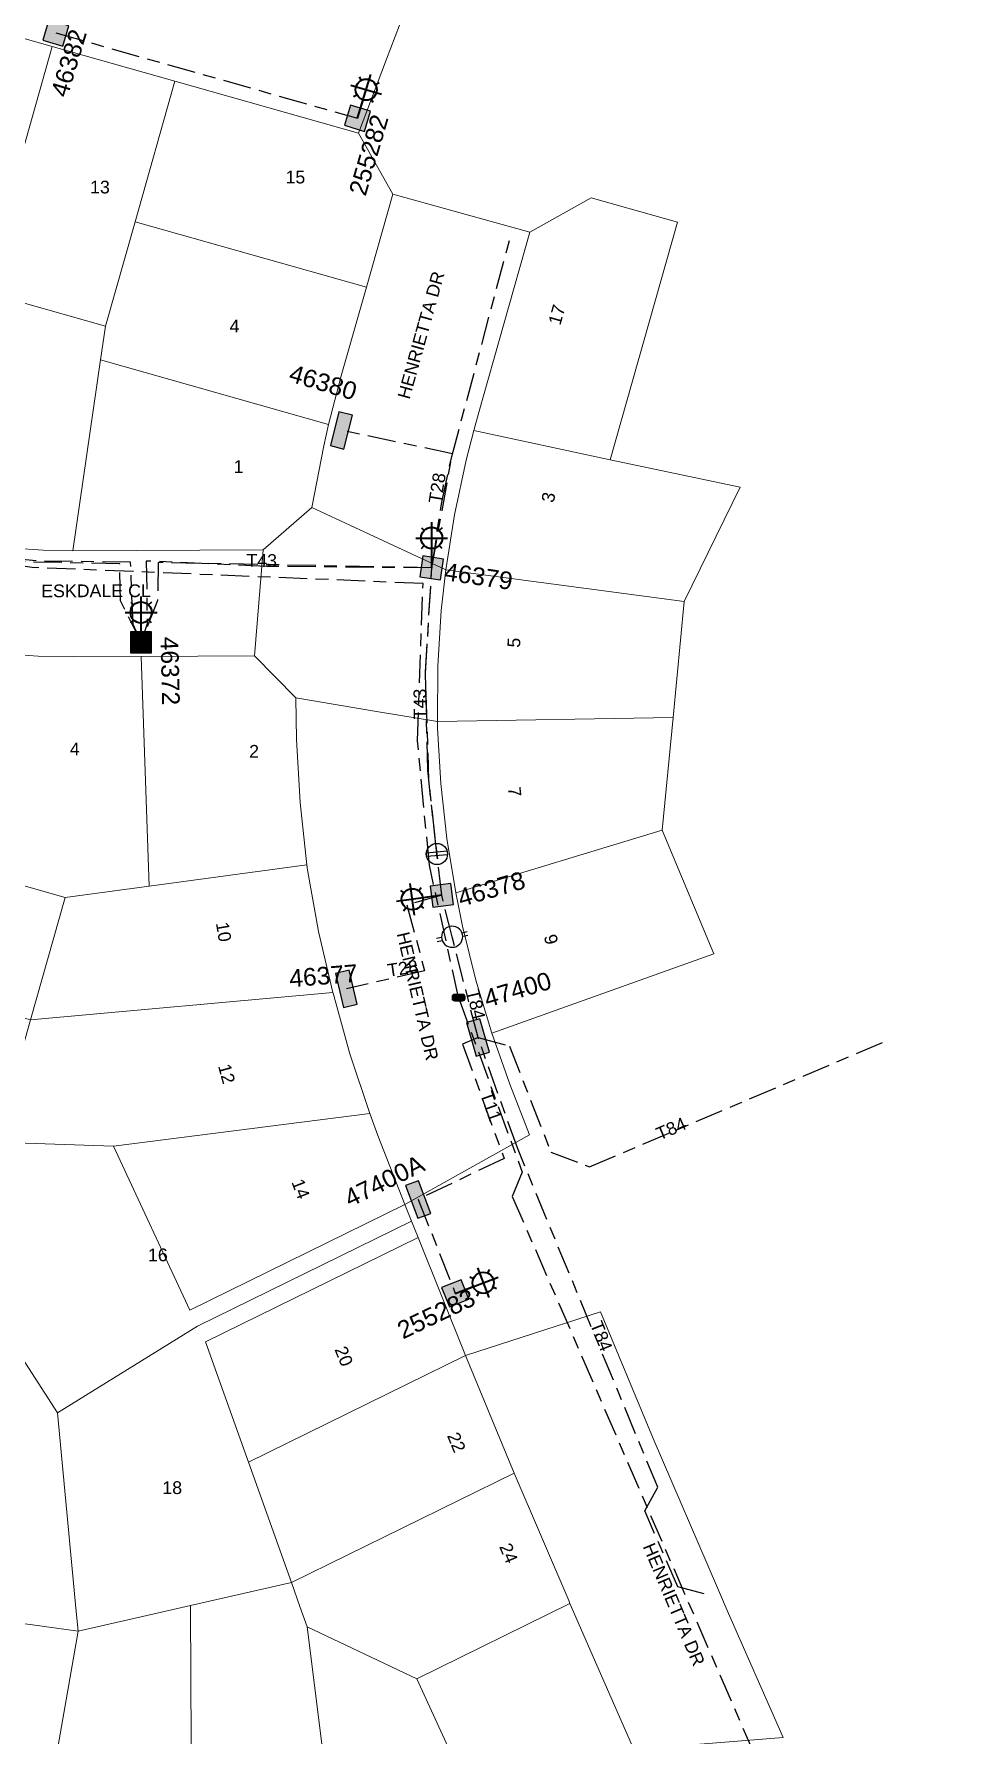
# Model space of a CAD drawing. Header units: metres. Extents: x 289087 to 291245, y 6227587 to 6229773.
# Drawn here: x 290980.5 to 291112.6, y 6228756.8 to 6228997.5 of the extents above; entities that cross this region are included whole.
import ezdxf
from ezdxf.enums import TextEntityAlignment as Align

# ---------------------------------------------------------------- set-up
doc = ezdxf.new("R2010")
doc.units = ezdxf.units.M
doc.linetypes.add('Cable Exist UG', pattern=[8.2, 4, -1.2, 1.8, -1.2])
doc.layers.add('Cadastre Land Parcels_SP_EXT', color=9, linetype='Continuous', lineweight=5)
doc.layers.add('Cadastre Roads_SP_EXT', color=9, linetype='Continuous', lineweight=5)
for name, color, linetype in [('Equip_HV_EXT', 7, 'Continuous'), ('Equip_LV_EXT', 7, 'Continuous'), ('Equip_SP_SL_EXT', 7, 'Continuous'), ('Mains_HV_EXT', 7, 'Continuous'), ('Mains_LV_EXT', 7, 'Continuous'), ('Mains_LV_SL_EXT', 7, 'Continuous'), ('Mains_SL_EXT', 7, 'Continuous'), ('SupportsUG_SP_LV_EXT', 7, 'Continuous'), ('SupportsUG_SP_LV_SL_EXT', 7, 'Continuous')]:
    doc.layers.add(name, color=color, linetype=linetype)
doc.styles.add('COLUMN_LABEL', font='arial.ttf')
doc.styles.add('iecARIAL', font='arial.ttf', dxfattribs={"height": 2})
doc.styles.add('POLE_LABEL', font='arial.ttf')
doc.styles.get("Standard").update_dxf_attribs({"font": 'arial.ttf'})

# ---------------------------------------------------------------- blocks, each defined once
blk = doc.blocks.new('COLUMN_EXT')
blk.add_hatch(color=256).paths.add_polyline_path([(-1.49, 1.48), (-1.49, -1.49), (1.48, -1.49), (1.48, 1.48)])
blk.add_lwpolyline([(-1.49, -1.49), (1.48, -1.49), (1.48, 1.48), (-1.49, 1.48)], close=True)
for tag, height, style, flags, p in [('ASSET_NUM', 2.5, 'COLUMN_LABEL', 8, (2, 2)), ('STRUCTURE_PLANT_NUMBER', 0.2, 'POLE_LABEL', 9, (1.81, 0.03)), ('STREET_CODE', 0.2, 'COLUMN_LABEL', 9, (1.81, -0.2))]:
    blk.add_attdef(tag, text='', height=height, dxfattribs=dict(style=style, flags=flags)).set_placement(p, align=Align.MIDDLE_LEFT)
at = {"flags": 1}
blk.add_attdef('Z', (1.81, -2.35), '', height=0.2, dxfattribs=at)
at = {"flags": 9}
for tag, p in [('COLUMN_TYPE', (1.81, -0.4)), ('OWNED_BY', (1.81, -0.6)), ('STATE', (1.81, -0.8)), ('USAGE', (1.81, -1)), ('STREETNAME', (1.81, -1.6)), ('SUBURB', (1.81, -1.8)), ('LEGEND', (1.81, -1.2)), ('LOCATION', (1.81, -1.4)), ('NOTES', (1.81, -2))]:
    blk.add_attdef(tag, text='', height=0.2, dxfattribs=at).set_placement(p, align=Align.MIDDLE_LEFT)
blk = doc.blocks.new('PILLAR_EXT')
blk.add_hatch(color=256).paths.add_polyline_path([(-2.475, 0.99), (-2.475, -0.99), (2.475, -0.99), (2.475, 0.99)])
blk.add_lwpolyline([(-2.475, -0.99), (2.475, -0.99), (2.475, 0.99), (-2.475, 0.99)], close=True)
at = {"style": 'iecARIAL', "flags": 8}
blk.add_attdef('ASSET_NUM', (1.5, 3.5), '', height=2.5, dxfattribs=at)
for tag, p, flags in [('OWNED_BY', (0, -0.2), 9), ('STATE', (0, -0.4), 9), ('SUPPORT_TYPE', (0, -0.6), 9), ('STREETNAME', (0, -1.8), 9), ('SUBURB', (0, -2), 1), ('USAGE', (0, -0.8), 9), ('LEGEND', (0, -1), 9), ('LOCATION', (0, -1.2), 9), ('NOTES', (0, -1.4), 9), ('PARENT', (0, -1.6), 9)]:
    blk.add_attdef(tag, p, '', height=0.2, dxfattribs=dict(flags=flags))
blk = doc.blocks.new('SL_LANTERN_EXT')
at = {"lineweight": 40}
for p, q in [((-1.46, 5.68), (-1.06, 5.28)), ((0, 1.97), (0, 6.47)), ((1.46, 5.68), (1.06, 5.28)), ((-2.25, 4.22), (2.25, 4.22)), ((-1.46, 2.76), (-1.06, 3.16)), ((0, 0), (0, 2.72)), ((1.46, 2.76), (1.06, 3.16))]:
    blk.add_line(p, q, dxfattribs=at)
blk.add_circle((0, 4.22), 1.5, dxfattribs=at)
at = {"style": 'iecARIAL', "flags": 9}
blk.add_attdef('ASSET_NUM', (1.5, 1.5), '', height=2.5, dxfattribs=at)
for tag, p, height, flags in [('OPERATING_VOLTAGE', (0.98, -1.65), 0.2, 9), ('ORIENTATION', (0.98, -1.85), 0.2, 9), ('OWNED_BY', (0.98, -2.05), 0.2, 9), ('STATE', (0.98, -2.25), 0.2, 9), ('CONSTRUCTED_VOLTAGE', (0.98, -0.65), 0.2, 9), ('CONTROL_TYPE', (0.98, -0.85), 0.2, 9), ('LANTERN_PURPOSE', (0.98, -1.05), 0.2, 9), ('LANTERN_TYPE', (0.98, -1.25), 0.2, 9), ('NO_PHASES', (0.98, -1.45), 0.2, 9), ('USAGE', (0.98, -2.45), 0.2, 9), ('LNUMBER', (2.18, -3.25), 2.5, 8), ('CEXIST', (0.98, -2.65), 0.2, 9), ('CNEW', (0.98, -2.85), 0.2, 9), ('CNUMBER', (0.98, -3.05), 0.2, 9), ('CREMOVE', (0.98, -3.25), 0.2, 9), ('CREPLACE', (0.98, -3.45), 0.2, 9), ('LKINGHEIGHT', (0.98, -3.65), 0.2, 9), ('LBRACKET', (0.98, -3.85), 0.2, 9), ('LBRACKETVOCAB', (0.98, -4.05), 0.2, 9), ('LCATEGORY', (0.98, -4.25), 0.2, 9), ('LCHARGE1', (0.98, -4.45), 0.2, 9), ('LCHARGE1PERCENT', (0.98, -4.65), 0.2, 9), ('LCHARGE2', (0.98, -4.85), 0.2, 9), ('LCHARGE2PERCENT', (0.98, -5.05), 0.2, 9), ('LCHARGE3', (0.98, -5.25), 0.2, 9), ('LCHARGE3PERCENT', (0.98, -5.45), 0.2, 9), ('LEXIST', (0.98, -5.65), 0.2, 9), ('LLAMP', (0.98, -5.85), 0.2, 9), ('LLAMPVOCAB', (0.98, -6.05), 0.2, 9), ('LMAST', (0.98, -6.25), 0.2, 9), ('LMASTVOCAB', (0.98, -6.45), 0.2, 9), ('LNEW', (0.98, -6.65), 0.2, 9), ('LANTNUMBER', (0.98, -6.85), 0.2, 9), ('LOUTREACH', (0.98, -7.25), 0.2, 9), ('STREETNAME', (0.98, -9.25), 0.2, 9), ('SUBURB', (0.98, -9.45), 0.2, 1), ('LOUTREACHVOCAB', (0.98, -7.45), 0.2, 9), ('LRATECODE', (0.98, -7.65), 0.2, 9), ('LREMOVE', (0.98, -7.85), 0.2, 9), ('LREPLACE', (0.98, -8.05), 0.2, 9), ('LTYPE', (0.98, -8.25), 0.2, 9), ('LTYPEVOCAB', (0.98, -8.45), 0.2, 9), ('LEGEND', (0.98, -8.65), 0.2, 9), ('LOCATION', (0.98, -8.85), 0.2, 9), ('NOTES', (0.98, -9.05), 0.2, 9)]:
    blk.add_attdef(tag, p, '', height=height, dxfattribs=dict(flags=flags))
blk = doc.blocks.new('HV_STJ_EXT')
h = blk.add_hatch(color=256)
edge = h.paths.add_edge_path()
edge.add_ellipse((-0.59, 0.13), major_axis=(0.226, 0.226), ratio=1, start_angle=45, end_angle=135)
edge.add_line((-0.91, 0.13), (-0.91, -0.13))
edge.add_ellipse((-0.59, -0.13), major_axis=(0.226, 0.226), ratio=1, start_angle=135, end_angle=225)
edge.add_line((-0.59, -0.45), (0.59, -0.45))
edge.add_ellipse((0.59, -0.13), major_axis=(-0.226, 0.226), ratio=1, start_angle=135, end_angle=225)
edge.add_line((0.91, -0.13), (0.91, 0.13))
edge.add_ellipse((0.59, 0.13), major_axis=(-0.226, 0.226), ratio=1, start_angle=225, end_angle=315)
edge.add_line((0.59, 0.45), (-0.59, 0.45))
blk.add_lwpolyline([(-0.91, 0.13), (-0.91, -0.13, 0.414214), (-0.59, -0.45), (0.59, -0.45, 0.414214), (0.91, -0.13), (0.91, 0.13, 0.414214), (0.59, 0.45), (-0.59, 0.45, 0.414214)], format="xyb", close=True)
for tag, flags, p in [('ORIENTATION', 9, (1.5, 0)), ('Z', 1, (1.5, -0.8)), ('USAGE', 9, (1.5, -0.2)), ('LEGEND', 9, (1.5, -0.4)), ('NOTES', 9, (1.5, -0.6))]:
    blk.add_attdef(tag, text='', height=0.2, dxfattribs=dict(flags=flags)).set_placement(p, align=Align.MIDDLE_LEFT)
blk = doc.blocks.new('LV_UG_LINKS_CLOSED_EXT')
blk.add_wipeout([(-1.06, 1.06), (-1.18, 0.92), (-1.29, 0.76), (-1.37, 0.59), (-1.43, 0.42), (-1.48, 0.23), (-1.49, 0.05), (-1.49, -0.14), (-1.46, -0.33), (-1.41, -0.51), (-1.33, -0.68), (-1.24, -0.84), (-1.12, -0.99), (-0.99, -1.12), (-0.84, -1.24), (-0.68, -1.33), (-0.51, -1.41), (-0.33, -1.46), (-0.14, -1.49), (0.05, -1.49), (0.23, -1.48), (0.42, -1.43), (0.59, -1.37), (0.76, -1.29), (0.92, -1.18), (1.06, -1.06), (1.18, -0.92), (1.29, -0.76), (1.37, -0.59), (1.43, -0.42), (1.48, -0.23), (1.49, -0.05), (1.49, 0.14), (1.46, 0.33), (1.41, 0.51), (1.33, 0.68), (1.24, 0.84), (1.12, 0.99), (0.99, 1.12), (0.84, 1.24), (0.68, 1.33), (0.51, 1.41), (0.33, 1.46), (0.14, 1.49), (-0.05, 1.49), (-0.23, 1.48), (-0.42, 1.43), (-0.59, 1.37), (-0.76, 1.29), (-0.92, 1.18)])
for p, q in [((-0.25, -1.48), (-0.25, 1.48)), ((0.25, -1.48), (0.25, 1.48))]:
    blk.add_line(p, q)
blk.add_circle((0, 0), 1.5)
at = {"flags": 9}
for tag, p in [('ACTUAL_STATUS', (0, 0)), ('CONSTRUCTED_VOLTAGE', (0, -0.2)), ('OPERATING_VOLTAGE', (0, -0.6)), ('ORIENTATION', (0, -0.8)), ('STATE', (0, -1)), ('SWITCH_TYPE', (0, -1.2)), ('NO_PHASES', (0, -0.4)), ('USAGE', (0, -1.4)), ('NOTES', (0, -1.6))]:
    blk.add_attdef(tag, text='', height=0.2, dxfattribs=at).set_placement(p, align=Align.MIDDLE_LEFT)
at = {"flags": 1}
blk.add_attdef('Z', (0, 0), '', height=0.2, dxfattribs=at)
blk = doc.blocks.new('LV_UG_LINKS_OPEN_EXT')
for p, q in [((-0.25, 1.47), (-0.25, 2.22)), ((0.25, 1.47), (0.25, 2.22)), ((-0.25, -1.47), (-0.25, -2.22)), ((0.25, -1.47), (0.25, -2.22))]:
    blk.add_line(p, q)
at = {"flags": 9}
for tag, p in [('ACTUAL_STATUS', (0, 0)), ('CONSTRUCTED_VOLTAGE', (0, -0.2)), ('OPERATING_VOLTAGE', (0, -0.6)), ('ORIENTATION', (0, -0.8)), ('STATE', (0, -1)), ('SWITCH_TYPE', (0, -1.2)), ('NO_PHASES', (0, -0.4)), ('USAGE', (0, -1.4)), ('NOTES', (0, -1.6))]:
    blk.add_attdef(tag, text='', height=0.2, dxfattribs=at).set_placement(p, align=Align.MIDDLE_LEFT)
at = {"flags": 1}
blk.add_attdef('Z', (0, 0), '', height=0.2, dxfattribs=at)
blk.add_wipeout([(-0.25, 1.47), (-0.43, 1.43), (-0.61, 1.36), (-0.77, 1.28), (-0.93, 1.17), (-1.07, 1.05), (-1.19, 0.9), (-1.29, 0.75), (-1.38, 0.58), (-1.44, 0.4), (-1.48, 0.22), (-1.49, 0.03), (-1.49, -0.16), (-1.45, -0.34), (-1.4, -0.52), (-1.32, -0.69), (-1.23, -0.85), (-1.11, -1), (-0.98, -1.13), (-0.83, -1.24), (-0.66, -1.34), (-0.49, -1.41), (-0.31, -1.46), (-0.13, -1.49), (0.06, -1.49), (0.25, -1.47), (0.43, -1.43), (0.61, -1.36), (0.77, -1.28), (0.93, -1.17), (1.07, -1.05), (1.19, -0.9), (1.29, -0.75), (1.38, -0.58), (1.44, -0.4), (1.48, -0.22), (1.49, -0.03), (1.49, 0.16), (1.45, 0.34), (1.4, 0.52), (1.32, 0.69), (1.23, 0.85), (1.11, 1), (0.98, 1.13), (0.83, 1.24), (0.66, 1.34), (0.49, 1.41), (0.31, 1.46), (0.13, 1.49), (-0.06, 1.49)])
blk.add_lwpolyline([(0, -1.49, 1), (0, 1.49, 1)], format="xyb", close=True)

msp = doc.modelspace()

# ---------------------------------------------------------------- linework, layer by layer
at = {"layer": 'Cadastre Land Parcels_SP_EXT', "linetype": 'Continuous'}
for points in [[(290983.1, 6228995.71), (290965.78, 6229000.61), (290955.98, 6228965.96), (290973.3, 6228961.06), (290983.1, 6228995.71)], [(291000.42, 6228990.81), (290983.1, 6228995.71), (290973.3, 6228961.06), (290990.63, 6228956.16), (290994.81, 6228970.93), (291000.42, 6228990.81)], [(291026.41, 6228983.46), (291000.42, 6228990.81), (290994.81, 6228970.93), (291027.53, 6228961.68), (291031.24, 6228974.81), (291026.41, 6228983.46)], [(291071.52, 6228970.85), (291059.3, 6228974.31), (291050.66, 6228969.47), (291043.39, 6228943.78), (291042.73, 6228941.37), (291062.02, 6228937.24), (291071.52, 6228970.85)], [(291022.18, 6228942.24), (291023.97, 6228949.12), (291027.53, 6228961.68), (290994.81, 6228970.93), (290990.63, 6228956.16), (290989.93, 6228951.37), (291022.18, 6228942.24)], [(290989.93, 6228951.37), (290990.63, 6228956.16), (290973.3, 6228961.06), (290963.77, 6228927.38), (290965.27, 6228926.97), (290969.35, 6228926.01), (290973.47, 6228925.27), (290977.63, 6228924.75), (290981.81, 6228924.44), (290986, 6228924.36), (290989.93, 6228951.37)], [(290986, 6228924.36), (291012.94, 6228924.51), (291019.81, 6228930.48), (291021.49, 6228939.22), (291022.18, 6228942.24), (290989.93, 6228951.37), (290986, 6228924.36)], [(291062.02, 6228937.24), (291042.73, 6228941.37), (291041.65, 6228937.18), (291039.99, 6228929.45), (291038.74, 6228921.64), (291072.47, 6228917.17), (291080.37, 6228933.36), (291062.02, 6228937.24)], [(291072.47, 6228917.17), (291038.74, 6228921.64), (291038.12, 6228915.89), (291037.65, 6228908.04), (291037.58, 6228900.19), (291070.9, 6228900.74), (291072.47, 6228917.17)], [(290995.67, 6228909.41), (290986.07, 6228909.36), (290981.1, 6228909.46), (290978.36, 6228909.63), (290976.13, 6228877.8), (290984.92, 6228875.31), (290996.81, 6228876.87), (290995.67, 6228909.41)], [(291011.68, 6228909.5), (290995.67, 6228909.41), (290996.81, 6228876.87), (291019.1, 6228879.9), (291018.14, 6228888.75), (291017.63, 6228897.64), (291017.55, 6228903.53), (291011.68, 6228909.5)], [(291040.19, 6228875.93), (291069.37, 6228884.82), (291070.9, 6228900.74), (291037.58, 6228900.19), (291037.6, 6228899.25), (291038.06, 6228891.44), (291038.92, 6228883.66), (291040.19, 6228875.93)], [(290980.02, 6228858), (290984.92, 6228875.31), (290976.13, 6228877.8), (290951.84, 6228884.67), (290946.94, 6228867.34), (290980.02, 6228858)], [(291045.24, 6228856.08), (291076.66, 6228867.31), (291069.37, 6228884.82), (291040.19, 6228875.93), (291041.12, 6228871.24), (291042.99, 6228863.6), (291045.24, 6228856.08)], [(291019.1, 6228879.9), (290996.81, 6228876.87), (290984.92, 6228875.31), (290980.02, 6228858), (291022.78, 6228861.83), (291020.77, 6228870.48), (291019.21, 6228879.21), (291019.1, 6228879.9)], [(291022.78, 6228861.83), (290980.02, 6228858), (290975.12, 6228840.67), (290991.74, 6228840.09), (291028.01, 6228844.7), (291025.19, 6228853.15), (291022.81, 6228861.73), (291022.78, 6228861.83)], [(291032.98, 6228831.83), (291029.16, 6228841.63), (291028.01, 6228844.7), (290991.74, 6228840.09), (291002.56, 6228816.88), (291032.98, 6228831.83)], [(290991.74, 6228840.09), (290975.12, 6228840.67), (290970.22, 6228823.34), (290975.66, 6228814.95), (290983.83, 6228802.36), (291003.66, 6228814.64), (291033.91, 6228829.5), (291032.98, 6228831.83), (291002.56, 6228816.88), (290991.74, 6228840.09)], [(291034.83, 6228827.16), (291033.91, 6228829.5), (291003.66, 6228814.64), (290983.83, 6228802.36), (290986.48, 6228774.24), (290986.74, 6228771.48), (291000.21, 6228774.54), (291002.67, 6228775.1), (291016.91, 6228778.33), (291010.83, 6228795.36), (291004.76, 6228812.39), (291034.83, 6228827.16)], [(291041.55, 6228810.46), (291034.83, 6228827.16), (291004.76, 6228812.39), (291010.83, 6228795.36), (291041.55, 6228810.46)], [(290969.36, 6228773.86), (290986.74, 6228771.48), (290986.48, 6228774.24), (290983.83, 6228802.36), (290975.66, 6228814.95), (290966.62, 6228799.39), (290943.6, 6228811.49), (290943.44, 6228810.86), (290943.26, 6228810.23), (290943.04, 6228809.61), (290942.78, 6228809.01), (290942.5, 6228808.42), (290942.38, 6228808.18), (290965.4, 6228796.08), (290959.09, 6228778.45), (290958.01, 6228775.41), (290968.89, 6228773.92), (290969.36, 6228773.86)], [(291048.43, 6228793.82), (291041.55, 6228810.46), (291010.83, 6228795.36), (291016.91, 6228778.33), (291048.43, 6228793.82)], [(291018.12, 6228774.94), (291019.14, 6228772.09), (291034.66, 6228764.73), (291056.31, 6228775.36), (291056.13, 6228775.78), (291048.43, 6228793.82), (291016.91, 6228778.33), (291018.12, 6228774.94)], [(290968.87, 6228773.85), (290962.83, 6228738.92), (290980.56, 6228735.84), (290986.74, 6228771.48), (290969.36, 6228773.86), (290968.89, 6228773.92), (290968.87, 6228773.85)], [(291002.85, 6228736.69), (291002.67, 6228774.6), (291002.67, 6228775.1), (291000.21, 6228774.54), (290986.74, 6228771.48), (290980.56, 6228735.84), (290994.56, 6228733.42), (290995.59, 6228733.24), (290996.63, 6228733.08), (290997.66, 6228732.93), (290998.7, 6228732.8), (290999.74, 6228732.67), (291000.78, 6228732.56), (291001.83, 6228732.46), (291002.88, 6228732.37), (291002.85, 6228736.69)], [(291065.35, 6228754.71), (291060.09, 6228766.67), (291056.31, 6228775.36), (291034.66, 6228764.73), (291046.12, 6228739.7), (291062.28, 6228746.8), (291065.35, 6228754.71)], [(291025.43, 6228733.43), (291026.85, 6228733.7), (291028.26, 6228733.97), (291029.67, 6228734.29), (291031.08, 6228734.61), (291032.49, 6228734.97), (291033.89, 6228735.33), (291035.27, 6228735.74), (291036.67, 6228736.15), (291038.04, 6228736.6), (291039.41, 6228737.05), (291040.77, 6228737.55), (291042.13, 6228738.04), (291043.47, 6228738.58), (291044.81, 6228739.12), (291046.12, 6228739.7), (291034.66, 6228764.73), (291019.14, 6228772.09), (291023.47, 6228737.42), (291024, 6228733.21), (291025.43, 6228733.43)]]:
    msp.add_lwpolyline(points, close=True, dxfattribs=at)
msp.add_lwpolyline([(291023.47, 6228737.42), (291019.14, 6228772.09), (291018.12, 6228774.94), (291016.91, 6228778.33), (291002.67, 6228775.1), (291002.67, 6228774.6), (291002.85, 6228736.69)], dxfattribs=at)
at = {"layer": 'Cadastre Roads_SP_EXT', "linetype": 'Continuous'}
for points in [[(290972.19, 6229021.12), (290953.9, 6229026.31), (290951.43, 6229016.87), (290948.46, 6229005.51), (290965.78, 6229000.61), (290983.1, 6228995.71), (291000.42, 6228990.81), (291026.41, 6228983.46), (291030.38, 6228993.94), (291034.03, 6229003.59), (291009.07, 6229010.65), (290990.47, 6229015.93), (290972.19, 6229021.12)], [(291050.66, 6228969.47), (291039.4, 6228972.57), (291031.24, 6228974.81), (291027.53, 6228961.68), (291023.97, 6228949.12), (291022.18, 6228942.24), (291021.49, 6228939.22), (291019.81, 6228930.48), (291027.91, 6228926.7), (291038.74, 6228921.64), (291039.99, 6228929.45), (291041.65, 6228937.18), (291042.73, 6228941.37), (291043.39, 6228943.78), (291050.66, 6228969.47)], [(290986, 6228924.36), (290981.81, 6228924.44), (290977.63, 6228924.75), (290973.47, 6228925.27), (290969.35, 6228926.01), (290965.27, 6228926.97), (290963.77, 6228927.38), (290964.64, 6228919.45), (290965.5, 6228911.5), (290968.5, 6228910.9), (290973.41, 6228910.14), (290978.36, 6228909.63), (290981.1, 6228909.46), (290986.07, 6228909.36), (290995.67, 6228909.41), (291011.68, 6228909.5), (291012.31, 6228916.98), (291012.94, 6228924.51), (290986, 6228924.36)], [(291037.58, 6228900.19), (291029.24, 6228901.58), (291017.55, 6228903.53), (291017.63, 6228897.64), (291018.14, 6228888.75), (291019.1, 6228879.9), (291019.21, 6228879.21), (291020.77, 6228870.48), (291022.78, 6228861.83), (291022.81, 6228861.73), (291025.19, 6228853.15), (291028.01, 6228844.7), (291029.16, 6228841.63), (291032.98, 6228831.83), (291040.55, 6228836.08), (291050.6, 6228841.72), (291047.83, 6228848.85), (291045.24, 6228856.08), (291042.99, 6228863.6), (291041.12, 6228871.24), (291040.19, 6228875.93), (291038.92, 6228883.66), (291038.06, 6228891.44), (291037.6, 6228899.25), (291037.58, 6228900.19)], [(291068.08, 6228798.73), (291060.64, 6228816.64), (291049.56, 6228813.05), (291041.55, 6228810.46), (291048.43, 6228793.82), (291056.13, 6228775.78), (291056.31, 6228775.36), (291060.09, 6228766.67), (291065.35, 6228754.71), (291074.1, 6228755.41), (291086.47, 6228756.4), (291078.42, 6228774.72), (291077.75, 6228776.26), (291077.16, 6228777.59), (291068.08, 6228798.73)]]:
    msp.add_lwpolyline(points, close=True, dxfattribs=at)
at = {"layer": 'Mains_HV_EXT', "linetype": 'Cable Exist UG'}
msp.add_lwpolyline([(291040.56, 6228861.13), (291049.56, 6228836.4), (291048.16, 6228832.99), (291104.82, 6228702.24), (291110.86, 6228704.96), (291112.6, 6228705.56)], dxfattribs=at)
at = {"layer": 'Mains_LV_EXT', "linetype": 'Cable Exist UG'}
for points in [[(291036.78, 6228921.95), (291038.18, 6228931.25), (291039.68, 6228938.08), (291023.99, 6228941.4)], [(290995.66, 6228911.41), (290994.53, 6228913.93), (290994.18, 6228922.73), (290980.81, 6228922.92), (290970.91, 6228923.94), (290953.62, 6228928.24)], [(291036.76, 6228921.94), (291013.43, 6228922.14), (290996.39, 6228922.91), (290996.52, 6228914.02), (290995.66, 6228911.41)], [(291043.31, 6228855.48), (291041.11, 6228854.55), (291046.99, 6228838.36), (291034.84, 6228832.55)], [(291043.31, 6228855.48), (291047.77, 6228854.25), (291053.62, 6228839.26), (291059.09, 6228837.17), (291101.26, 6228855.11)], [(291075.31, 6228776.75), (291071.55, 6228777.74), (291066.89, 6228788.49), (291068.73, 6228791.82), (291048.87, 6228839.84), (291043.31, 6228855.48)]]:
    msp.add_lwpolyline(points, dxfattribs=at)
at = {"layer": 'Mains_LV_SL_EXT', "linetype": 'Cable Exist UG'}
msp.add_lwpolyline([(291034.84, 6228832.55), (291040.1, 6228819.27)], dxfattribs=at)
at = {"layer": 'Mains_SL_EXT', "linetype": 'Cable Exist UG'}
for points in [[(290983.62, 6228997.64), (291026.28, 6228985.57)], [(291036.78, 6228921.95), (291039.6, 6228937.72), (291047.76, 6228968.3)], [(290995.66, 6228911.41), (290992.75, 6228917.28), (290992.65, 6228922.5), (290973.59, 6228922.91), (290953.01, 6228928.41)], [(291036.76, 6228921.94), (290998.06, 6228922.68), (290997.99, 6228917.3), (290995.66, 6228911.41)]]:
    msp.add_lwpolyline(points, dxfattribs=at)

# ---------------------------------------------------------------- block references
at = {"layer": 'Equip_HV_EXT'}
msp.add_blockref('HV_STJ_EXT', (291040.56, 6228861.13), dxfattribs=at)
at = {"layer": 'Equip_SP_SL_EXT'}
for p, rotation in [((291026.28, 6228985.57), 343.2703690422023), ((291038.19, 6228875.6), 97.64344410278831), ((291040.1, 6228819.27), 290.7665448606195)]:
    msp.add_blockref('SL_LANTERN_EXT', p, dxfattribs=dict(at, rotation=rotation))
for p in [(291036.76, 6228921.94), (290995.66, 6228911.41)]:
    msp.add_blockref('SL_LANTERN_EXT', p, dxfattribs=at)
at = {"layer": 'SupportsUG_SP_LV_EXT'}
ref = msp.add_blockref('PILLAR_EXT', (291023.99, 6228941.4), dxfattribs=dict(at, rotation=255.9162231940577))
ref.add_attrib('ASSET_NUM', '46380', dxfattribs={"layer": '0', "height": 2.5, "rotation": 343.4592, "style": 'iecARIAL'}).set_placement((291025.49, 6228944.9), align=Align.BOTTOM_RIGHT)
ref = msp.add_blockref('PILLAR_EXT', (291024.69, 6228862.36), dxfattribs=dict(at, rotation=283.2317132886539))
ref.add_attrib('ASSET_NUM', '46377', dxfattribs={"layer": '0', "height": 2.5, "rotation": 4.6324, "style": 'iecARIAL'}).set_placement((291026.19, 6228865.86), align=Align.TOP_RIGHT)
ref = msp.add_blockref('PILLAR_EXT', (291043.31, 6228855.48), dxfattribs=dict(at, rotation=106.2619117220017))
ref.add_attrib('ASSET_NUM', '47400', dxfattribs={"layer": '0', "height": 2.5, "rotation": 16.3703, "style": 'iecARIAL'}).set_placement((291044.81, 6228858.98), align=Align.BOTTOM_LEFT)
ref = msp.add_blockref('PILLAR_EXT', (291034.84, 6228832.55), dxfattribs=dict(at, rotation=290.5866724886156))
ref.add_attrib('ASSET_NUM', '47400A', dxfattribs={"layer": '0', "height": 2.5, "rotation": 26.1527, "style": 'iecARIAL'}).set_placement((291036.34, 6228836.05), align=Align.BOTTOM_RIGHT)
at = {"layer": 'SupportsUG_SP_LV_SL_EXT'}
ref = msp.add_blockref('COLUMN_EXT', (290983.62, 6228997.64), dxfattribs=dict(at, rotation=343.2705691227021))
ref.add_attrib('ASSET_NUM', '46382', dxfattribs={"layer": '0', "height": 2.5, "rotation": 73.3068, "style": 'COLUMN_LABEL'}).set_placement((290985.62, 6228998.39), align=Align.TOP_RIGHT)
ref = msp.add_blockref('COLUMN_EXT', (291026.28, 6228985.57), dxfattribs=dict(at, rotation=343.0764910378118))
ref.add_attrib('ASSET_NUM', '255282', dxfattribs={"layer": '0', "height": 2.5, "rotation": 73.6617, "style": 'COLUMN_LABEL'}).set_placement((291028.28, 6228986.32), align=Align.TOP_RIGHT)
ref = msp.add_blockref('COLUMN_EXT', (291036.76, 6228921.94), dxfattribs=dict(at, rotation=81.64985079636769))
ref.add_attrib('ASSET_NUM', '46379', dxfattribs={"layer": '0', "height": 2.5, "rotation": 351.6137, "style": 'COLUMN_LABEL'}).set_placement((291038.76, 6228922.69), align=Align.TOP_LEFT)
ref = msp.add_blockref('COLUMN_EXT', (290995.66, 6228911.41), dxfattribs=dict(at, rotation=359.5987385574767))
ref.add_attrib('ASSET_NUM', '46372', dxfattribs={"layer": '0', "height": 2.5, "rotation": 271.3875, "style": 'COLUMN_LABEL'}).set_placement((290997.66, 6228912.16), align=Align.BOTTOM_LEFT)
ref = msp.add_blockref('COLUMN_EXT', (291038.19, 6228875.6), dxfattribs=dict(at, rotation=97.64344410278831))
ref.add_attrib('ASSET_NUM', '46378', dxfattribs={"layer": '0', "height": 2.5, "rotation": 16.2378, "style": 'COLUMN_LABEL'}).set_placement((291040.19, 6228876.35), align=Align.TOP_LEFT)
ref = msp.add_blockref('COLUMN_EXT', (291040.1, 6228819.27), dxfattribs=dict(at, rotation=291.9073037796732))
ref.add_attrib('ASSET_NUM', '255283', dxfattribs={"layer": '0', "height": 2.5, "rotation": 25.6233, "style": 'COLUMN_LABEL'}).set_placement((291042.1, 6228820.02), align=Align.TOP_RIGHT)

# ---------------------------------------------------------------- texts
at = {"layer": 'Cadastre Land Parcels_SP_EXT'}
for s, p in [('15', (291016.08, 6228976.34)), ('13', (290988.45, 6228974.93)), ('4', (291008.17, 6228955.25)), ('1', (291008.73, 6228935.36)), ('2', (291010.94, 6228895.08)), ('16', (290996.63, 6228823.81)), ('18', (290998.66, 6228790.87))]:
    msp.add_text(s, height=1.8, dxfattribs=at).set_placement(p)
for s, rotation, p in [('17', 74.2039, (291054.94, 6228956.17)), ('3', 78.2983, (291054, 6228931.06)), ('5', 86.5087, (291049.24, 6228910.61)), ('4', 0.3206, (290985.58, 6228895.41)), ('7', 275.8682, (291047.52, 6228890.86)), ('10', 279.4844, (291006.23, 6228871.66)), ('9', 283.6987, (291052.6, 6228869.83)), ('12', 285.5244, (291006.52, 6228851.45)), ('14', 291.298, (291016.89, 6228835.03)), ('20', 291.9152, (291022.99, 6228811.34)), ('22', 292.49, (291038.9, 6228799.14)), ('24', 293.0958, (291046.27, 6228783.44))]:
    msp.add_text(s, height=1.8, rotation=rotation, dxfattribs=at).set_placement(p)
at = {"layer": 'Cadastre Roads_SP_EXT'}
for s, rotation, p in [('HENRIETTA DR', 74.4615, (291033.62, 6228945.69)), ('ESKDALE CL', 0.092, (290981.53, 6228917.78)), ('HENRIETTA DR', 283.0401, (291031.8, 6228870.17)), ('HENRIETTA DR', 292.8887, (291066.58, 6228783.45))]:
    msp.add_text(s, height=1.8, rotation=rotation, dxfattribs=at).set_placement(p)
at = {"layer": 'Mains_LV_EXT'}
for s, rotation, p in [('T28', 80.667, (291038.07, 6228930.95)), ('T43', 359.525, (291010.54, 6228922.1)), ('T43', 90.0362, (291035.99, 6228900.51)), ('T28', 8.4485, (291030.64, 6228864.07)), ('T84', 282.907, (291041.67, 6228862.07)), ('T11', 289.4447, (291043.57, 6228847.48)), ('T84', 23.1592, (291068.98, 6228840.9)), ('T84', 291.4978, (291059.13, 6228814.9))]:
    msp.add_text(s, height=1.8, rotation=rotation, dxfattribs=at).set_placement(p)

# ---------------------------------------------------------------- next in the draw order: block references
at = {"layer": 'Equip_LV_EXT'}
for name, p, rotation in [('LV_UG_LINKS_CLOSED_EXT', (291037.5, 6228881.45), 95.08441456481576), ('LV_UG_LINKS_OPEN_EXT', (291039.65, 6228869.73), 102.8345326788425)]:
    msp.add_blockref(name, p, dxfattribs=dict(at, rotation=rotation))

# ---------------------------------------------------------------- next in the draw order: linework, layer by layer
at = {"layer": 'Mains_HV_EXT', "linetype": 'Cable Exist UG'}
msp.add_lwpolyline([(291040.56, 6228861.13), (291036.43, 6228879.88), (291034.75, 6228897.46), (291035.53, 6228919.72), (290980.25, 6228922), (290967.19, 6228923.84), (290927.62, 6228934.48), (290928.97, 6228939.14), (290928.31, 6228940.96)], dxfattribs=at)
at = {"layer": 'Mains_LV_EXT', "linetype": 'Cable Exist UG'}
for points in [[(291037.5, 6228881.45), (291036.2, 6228893.32), (291035.87, 6228907.19), (291036.78, 6228921.95)], [(291038.19, 6228875.6), (291037.5, 6228881.45)], [(291038.19, 6228875.6), (291033.26, 6228874.26), (291035.76, 6228864.93), (291024.69, 6228862.36)], [(291039.65, 6228869.73), (291038.19, 6228875.6)], [(291043.31, 6228855.48), (291039.65, 6228869.73)]]:
    msp.add_lwpolyline(points, dxfattribs=at)
at = {"layer": 'Mains_SL_EXT', "linetype": 'Cable Exist UG'}
msp.add_lwpolyline([(291038.19, 6228875.6), (291036.37, 6228891.75), (291035.88, 6228907.05), (291036.78, 6228921.95)], dxfattribs=at)

doc.saveas('drawing.dxf')
